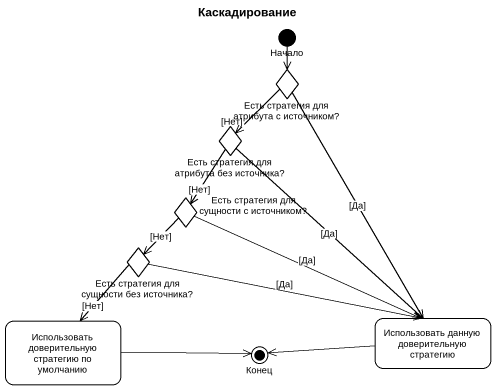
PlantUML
@startuml
title Каскадирование
hide empty description
state Начало <<start>>
state "Есть стратегия для атрибута с источником?" as Есть_стратегия_для_атрибута <<choice>>
state "Есть стратегия для атрибута без источника?" as Есть_стратегия_для_атрибута_2 <<choice>>
state "Есть стратегия для сущности с источником?" as Есть_стратегия_для_сущности <<choice>>
state "Есть стратегия для сущности без источника?" as Есть_стратегия_для_сущности_2 <<choice>>
state "Использовать доверительную стратегию по умолчанию" as Использовать_доверительную
state "Использовать данную доверительную стратегию" as Использовать_данную
state Конец <<end>>
Начало --> Есть_стратегия_для_атрибута
Есть_стратегия_для_атрибута --> Есть_стратегия_для_атрибута_2 : [Нет]
Есть_стратегия_для_атрибута --> Использовать_данную : [Да]
Есть_стратегия_для_атрибута_2 --> Есть_стратегия_для_сущности : [Нет]
Есть_стратегия_для_атрибута_2 --> Использовать_данную : [Да]
Есть_стратегия_для_сущности --> Есть_стратегия_для_сущности_2 : [Нет]
Есть_стратегия_для_сущности -right-> Использовать_данную : [Да]
Есть_стратегия_для_сущности_2 --> Использовать_доверительную : [Нет]
Есть_стратегия_для_сущности_2 -right-> Использовать_данную : [Да]
Использовать_доверительную -right-> Конец
Использовать_данную -left-> Конец
@enduml
